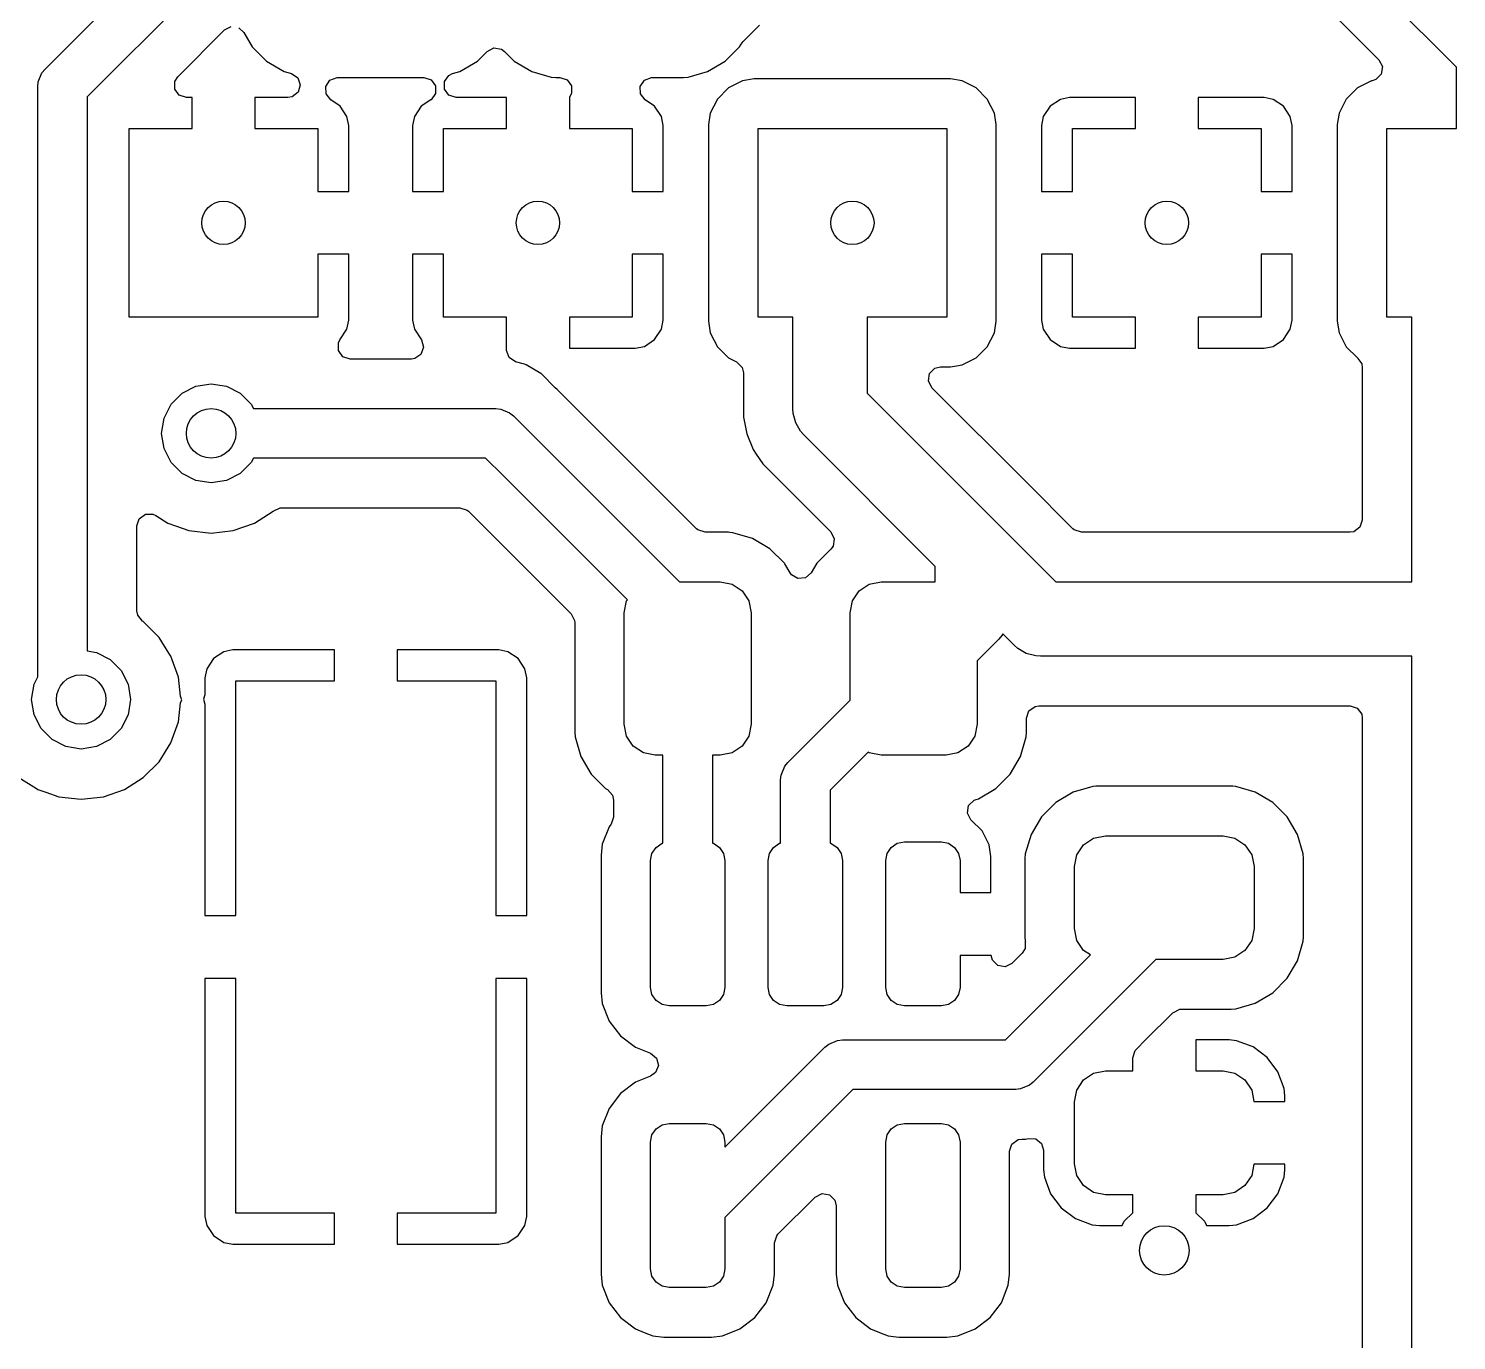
# Model space of a CAD drawing. Extents: x -0.18 to 2.18, y -0.18 to 2.58.
# Drawn here: x 1.0876 to 1.5417, y 1.6643 to 2.0815 of the extents above; entities that cross this region are included whole.
import ezdxf

# ---------------------------------------------------------------- set-up
doc = ezdxf.new("R2010")
doc.units = 0
doc.header["$MEASUREMENT"] = 0
doc.layers.add('BLACK', color=7, linetype='CONTINUOUS')

msp = doc.modelspace()

# ---------------------------------------------------------------- linework, layer by layer
at = {"layer": 'BLACK', "linetype": 'CONTINUOUS'}
for p, q in [((1.54173, 2.06918), (1.45245, 2.15846)), ((1.46204, 2.12657), (1.5171, 2.07152)), ((1.09286, 2.06856), (1.14173, 2.11743)), ((1.15517, 2.10861), (1.1063, 2.05973)), ((1.13505, 2.06618), (1.14992, 2.08106)), ((1.14992, 2.08106), (1.15207, 2.08215)), ((1.15445, 2.08177), (1.15603, 2.08028)), ((1.15603, 2.08028), (1.15874, 2.07571)), ((1.31489, 2.07741), (1.31877, 2.08128)), ((1.31877, 2.08128), (1.32007, 2.08259)), ((1.15874, 2.07571), (1.15874, 2.07571)), ((1.15874, 2.07571), (1.15874, 2.07571)), ((1.15874, 2.07571), (1.16331, 2.07114)), ((1.30913, 2.07114), (1.3137, 2.07571)), ((1.3137, 2.07571), (1.31421, 2.07657)), ((1.31421, 2.07657), (1.31492, 2.07739)), ((1.31492, 2.07739), (1.31489, 2.07741)), ((1.16331, 2.07114), (1.16888, 2.06784)), ((1.22482, 2.06784), (1.23039, 2.07114)), ((1.23039, 2.07114), (1.23346, 2.07421)), ((1.23346, 2.07421), (1.23561, 2.07531)), ((1.23561, 2.07531), (1.23799, 2.07493)), ((1.23799, 2.07493), (1.23898, 2.07421)), ((1.23898, 2.07421), (1.24205, 2.07114)), ((1.24205, 2.07114), (1.24762, 2.06784)), ((1.30356, 2.06784), (1.30913, 2.07114)), ((1.5171, 2.07152), (1.51819, 2.06937)), ((1.0907, 2.06453), (1.09188, 2.06737)), ((1.09188, 2.06737), (1.09286, 2.06856)), ((1.16888, 2.06784), (1.17121, 2.06717)), ((1.17121, 2.06717), (1.1732, 2.06581)), ((1.21987, 2.06463), (1.22129, 2.06658)), ((1.22129, 2.06658), (1.22249, 2.06717)), ((1.22249, 2.06717), (1.22482, 2.06784)), ((1.24762, 2.06784), (1.25384, 2.06604)), ((1.29735, 2.06604), (1.30356, 2.06784)), ((1.51781, 2.06699), (1.51611, 2.06529)), ((1.51819, 2.06937), (1.51781, 2.06699)), ((1.54173, 2.04969), (1.54173, 2.06918)), ((1.09055, 2.06299), (1.0907, 2.06453)), ((1.09055, 1.87533), (1.09055, 2.06299)), ((1.1341, 2.06463), (1.13505, 2.06618)), ((1.1341, 2.06222), (1.1341, 2.06463)), ((1.13551, 2.06027), (1.1341, 2.06222)), ((1.1732, 2.06581), (1.17402, 2.06355)), ((1.17402, 2.06355), (1.17335, 2.06123)), ((1.18211, 2.06309), (1.18345, 2.06509)), ((1.18221, 2.06068), (1.18211, 2.06309)), ((1.18345, 2.06509), (1.18571, 2.06592)), ((1.18571, 2.06592), (1.18587, 2.06593)), ((1.18587, 2.06593), (1.21335, 2.06593)), ((1.21335, 2.06593), (1.21564, 2.06518)), ((1.21564, 2.06518), (1.21705, 2.06323)), ((1.21705, 2.06323), (1.21705, 2.06082)), ((1.21987, 2.06222), (1.21987, 2.06463)), ((1.22129, 2.06027), (1.21987, 2.06222)), ((1.25384, 2.06604), (1.25529, 2.06593)), ((1.25529, 2.06593), (1.25529, 2.06593)), ((1.25529, 2.06593), (1.25659, 2.06593)), ((1.25659, 2.06593), (1.25889, 2.06518)), ((1.25889, 2.06518), (1.2603, 2.06323)), ((1.2603, 2.06323), (1.2603, 2.06082)), ((1.28211, 2.06309), (1.28345, 2.06509)), ((1.28221, 2.06068), (1.28211, 2.06309)), ((1.28345, 2.06509), (1.28571, 2.06592)), ((1.28571, 2.06592), (1.28587, 2.06593)), ((1.28587, 2.06593), (1.29589, 2.06593)), ((1.29589, 2.06593), (1.29735, 2.06604)), ((1.29589, 2.06593), (1.29589, 2.06593)), ((1.31022, 2.0626), (1.30669, 2.05907)), ((1.31467, 2.06487), (1.31022, 2.0626)), ((1.31837, 2.06545), (1.31467, 2.06487)), ((1.31467, 2.06487), (1.31467, 2.06487)), ((1.38085, 2.06545), (1.31837, 2.06545)), ((1.31837, 2.06545), (1.31837, 2.06545)), ((1.38454, 2.06487), (1.38085, 2.06545)), ((1.38899, 2.0626), (1.38454, 2.06487)), ((1.38454, 2.06487), (1.38454, 2.06487)), ((1.39252, 2.05907), (1.38899, 2.0626)), ((1.51022, 2.0626), (1.50669, 2.05907)), ((1.51467, 2.06487), (1.51022, 2.0626)), ((1.51495, 2.06491), (1.51467, 2.06487)), ((1.51467, 2.06487), (1.51467, 2.06487)), ((1.51611, 2.06529), (1.51495, 2.06491)), ((1.1063, 2.05973), (1.1063, 1.88355)), ((1.1378, 2.05953), (1.13551, 2.06027)), ((1.13961, 2.05953), (1.1378, 2.05953)), ((1.13961, 2.04969), (1.13961, 2.05953)), ((1.13961, 2.05953), (1.13961, 2.05953)), ((1.17012, 2.05953), (1.15961, 2.05953)), ((1.15961, 2.05953), (1.15961, 2.05953)), ((1.15961, 2.05953), (1.15961, 2.04969)), ((1.17144, 2.05976), (1.17012, 2.05953)), ((1.17335, 2.06123), (1.17144, 2.05976)), ((1.1837, 2.05879), (1.18221, 2.06068)), ((1.1867, 2.05678), (1.1837, 2.05879)), ((1.21551, 2.05879), (1.21251, 2.05678)), ((1.21564, 2.05887), (1.21551, 2.05879)), ((1.21705, 2.06082), (1.21564, 2.05887)), ((1.22358, 2.05953), (1.22129, 2.06027)), ((1.23961, 2.05953), (1.22358, 2.05953)), ((1.23961, 2.04969), (1.23961, 2.05953)), ((1.23961, 2.05953), (1.23961, 2.05953)), ((1.2603, 2.06082), (1.25961, 2.05969)), ((1.25961, 2.05969), (1.25961, 2.04969)), ((1.2837, 2.05879), (1.28221, 2.06068)), ((1.2867, 2.05678), (1.2837, 2.05879)), ((1.30669, 2.05907), (1.30442, 2.05462)), ((1.39479, 2.05462), (1.39252, 2.05907)), ((1.41577, 2.05896), (1.41251, 2.05678)), ((1.41864, 2.05953), (1.41577, 2.05896)), ((1.41577, 2.05896), (1.41577, 2.05896)), ((1.43961, 2.05953), (1.41864, 2.05953)), ((1.43961, 2.04969), (1.43961, 2.05953)), ((1.43961, 2.05953), (1.43961, 2.05953)), ((1.45961, 2.05953), (1.45961, 2.04969)), ((1.48058, 2.05953), (1.45961, 2.05953)), ((1.45961, 2.05953), (1.45961, 2.05953)), ((1.48345, 2.05896), (1.48058, 2.05953)), ((1.4867, 2.05678), (1.48345, 2.05896)), ((1.48345, 2.05896), (1.48345, 2.05896)), ((1.50669, 2.05907), (1.50442, 2.05462)), ((1.18888, 2.05353), (1.1867, 2.05678)), ((1.1867, 2.05678), (1.1867, 2.05678)), ((1.18945, 2.05065), (1.18888, 2.05353)), ((1.18888, 2.05353), (1.18888, 2.05353)), ((1.21033, 2.05353), (1.20976, 2.05065)), ((1.21251, 2.05678), (1.21033, 2.05353)), ((1.21033, 2.05353), (1.21033, 2.05353)), ((1.21251, 2.05678), (1.21251, 2.05678)), ((1.28888, 2.05353), (1.2867, 2.05678)), ((1.2867, 2.05678), (1.2867, 2.05678)), ((1.28945, 2.05065), (1.28888, 2.05353)), ((1.28888, 2.05353), (1.28888, 2.05353)), ((1.30442, 2.05462), (1.30384, 2.05093)), ((1.39537, 2.05093), (1.39479, 2.05462)), ((1.39479, 2.05462), (1.39479, 2.05462)), ((1.39479, 2.05462), (1.39479, 2.05462)), ((1.41033, 2.05353), (1.40976, 2.05065)), ((1.41251, 2.05678), (1.41033, 2.05353)), ((1.41033, 2.05353), (1.41033, 2.05353)), ((1.41251, 2.05678), (1.41251, 2.05678)), ((1.48888, 2.05353), (1.4867, 2.05678)), ((1.4867, 2.05678), (1.4867, 2.05678)), ((1.48945, 2.05065), (1.48888, 2.05353)), ((1.48888, 2.05353), (1.48888, 2.05353)), ((1.50442, 2.05462), (1.50384, 2.05093)), ((1.11961, 1.98969), (1.11961, 2.04969)), ((1.11961, 2.04969), (1.13961, 2.04969)), ((1.15961, 2.04969), (1.17961, 2.04969)), ((1.17961, 2.04969), (1.17961, 2.02969)), ((1.18945, 2.02969), (1.18945, 2.05065)), ((1.18945, 2.05065), (1.18945, 2.05065)), ((1.20976, 2.05065), (1.20976, 2.02969)), ((1.21961, 2.02969), (1.21961, 2.04969)), ((1.21961, 2.04969), (1.23961, 2.04969)), ((1.25961, 2.04969), (1.27961, 2.04969)), ((1.27961, 2.04969), (1.27961, 2.02969)), ((1.28945, 2.02969), (1.28945, 2.05065)), ((1.28945, 2.05065), (1.28945, 2.05065)), ((1.30384, 2.05093), (1.30384, 1.98844)), ((1.31961, 1.98969), (1.31961, 2.04969)), ((1.31961, 2.04969), (1.37961, 2.04969)), ((1.37961, 2.04969), (1.37961, 1.98969)), ((1.39537, 2.05065), (1.39537, 2.05093)), ((1.39537, 2.05093), (1.39537, 2.05093)), ((1.39537, 2.05093), (1.39537, 2.05093)), ((1.39537, 2.05093), (1.39537, 2.05093)), ((1.39537, 1.98844), (1.39537, 2.05065)), ((1.40976, 2.05065), (1.40976, 2.02969)), ((1.41961, 2.02969), (1.41961, 2.04969)), ((1.41961, 2.04969), (1.43961, 2.04969)), ((1.45961, 2.04969), (1.47961, 2.04969)), ((1.47961, 2.04969), (1.47961, 2.02969)), ((1.48945, 2.02969), (1.48945, 2.05065)), ((1.48945, 2.05065), (1.48945, 2.05065)), ((1.50384, 2.05093), (1.50384, 1.98844)), ((1.51961, 1.98969), (1.51961, 2.04969)), ((1.51961, 2.04969), (1.54173, 2.04969)), ((1.17961, 2.02969), (1.18945, 2.02969)), ((1.18945, 2.02969), (1.18945, 2.02969)), ((1.20976, 2.02969), (1.20976, 2.02969)), ((1.20976, 2.02969), (1.21961, 2.02969)), ((1.27961, 2.02969), (1.28945, 2.02969)), ((1.28945, 2.02969), (1.28945, 2.02969)), ((1.40976, 2.02969), (1.40976, 2.02969)), ((1.40976, 2.02969), (1.41961, 2.02969)), ((1.47961, 2.02969), (1.48945, 2.02969)), ((1.48945, 2.02969), (1.48945, 2.02969)), ((1.18945, 2.00969), (1.17961, 2.00969)), ((1.17961, 2.00969), (1.17961, 1.98969)), ((1.18945, 1.98872), (1.18945, 2.00969)), ((1.18945, 2.00969), (1.18945, 2.00969)), ((1.21961, 2.00969), (1.20976, 2.00969)), ((1.20976, 2.00969), (1.20976, 2.00969)), ((1.20976, 2.00969), (1.20976, 1.98872)), ((1.21961, 1.98969), (1.21961, 2.00969)), ((1.28945, 2.00969), (1.27961, 2.00969)), ((1.27961, 2.00969), (1.27961, 1.98969)), ((1.28945, 1.98872), (1.28945, 2.00969)), ((1.28945, 2.00969), (1.28945, 2.00969)), ((1.40976, 2.00969), (1.40976, 2.00969)), ((1.40976, 2.00969), (1.40976, 1.98872)), ((1.41961, 2.00969), (1.40976, 2.00969)), ((1.41961, 1.98969), (1.41961, 2.00969)), ((1.48945, 2.00969), (1.47961, 2.00969)), ((1.47961, 2.00969), (1.47961, 1.98969)), ((1.48945, 1.98872), (1.48945, 2.00969)), ((1.48945, 2.00969), (1.48945, 2.00969)), ((1.17961, 1.98969), (1.11961, 1.98969)), ((1.23961, 1.98969), (1.21961, 1.98969)), ((1.23961, 1.97932), (1.23961, 1.98969)), ((1.27961, 1.98969), (1.25961, 1.98969)), ((1.25961, 1.98969), (1.25961, 1.97984)), ((1.33071, 1.98969), (1.31961, 1.98969)), ((1.33071, 1.96063), (1.33071, 1.98969)), ((1.37961, 1.98969), (1.35433, 1.98969)), ((1.35433, 1.98969), (1.35433, 1.96552)), ((1.43961, 1.98969), (1.41961, 1.98969)), ((1.43961, 1.97984), (1.43961, 1.98969)), ((1.47961, 1.98969), (1.45961, 1.98969)), ((1.45961, 1.98969), (1.45961, 1.97984)), ((1.52756, 1.98969), (1.51961, 1.98969)), ((1.52756, 1.90551), (1.52756, 1.98969)), ((1.18662, 1.98246), (1.18888, 1.98584)), ((1.18888, 1.98584), (1.18945, 1.98872)), ((1.18888, 1.98584), (1.18888, 1.98584)), ((1.18945, 1.98872), (1.18945, 1.98872)), ((1.20976, 1.98872), (1.21033, 1.98584)), ((1.21033, 1.98584), (1.21033, 1.98584)), ((1.21033, 1.98584), (1.2126, 1.98246)), ((1.2867, 1.98259), (1.28888, 1.98584)), ((1.28888, 1.98584), (1.28945, 1.98872)), ((1.28888, 1.98584), (1.28888, 1.98584)), ((1.28945, 1.98872), (1.28945, 1.98872)), ((1.30384, 1.98844), (1.30384, 1.98844)), ((1.30384, 1.98844), (1.30442, 1.98475)), ((1.30442, 1.98475), (1.30442, 1.98475)), ((1.30442, 1.98475), (1.30669, 1.9803)), ((1.39252, 1.9803), (1.39479, 1.98475)), ((1.39479, 1.98475), (1.39537, 1.98844)), ((1.40976, 1.98872), (1.41033, 1.98584)), ((1.41033, 1.98584), (1.41033, 1.98584)), ((1.41033, 1.98584), (1.41251, 1.98259)), ((1.4867, 1.98259), (1.48888, 1.98584)), ((1.48888, 1.98584), (1.48945, 1.98872)), ((1.48888, 1.98584), (1.48888, 1.98584)), ((1.48945, 1.98872), (1.48945, 1.98872)), ((1.50384, 1.98844), (1.50384, 1.98844)), ((1.50384, 1.98844), (1.50442, 1.98475)), ((1.50442, 1.98475), (1.50442, 1.98475)), ((1.50442, 1.98475), (1.50669, 1.9803)), ((1.18615, 1.9815), (1.18662, 1.98246)), ((1.18615, 1.97909), (1.18615, 1.9815)), ((1.21325, 1.98014), (1.21242, 1.97788)), ((1.2126, 1.98246), (1.21325, 1.98014)), ((1.28058, 1.97984), (1.28345, 1.98041)), ((1.28345, 1.98041), (1.2867, 1.98259)), ((1.28345, 1.98041), (1.28345, 1.98041)), ((1.2867, 1.98259), (1.2867, 1.98259)), ((1.30669, 1.9803), (1.31022, 1.97677)), ((1.38899, 1.97677), (1.39252, 1.9803)), ((1.41251, 1.98259), (1.41251, 1.98259)), ((1.41251, 1.98259), (1.41577, 1.98041)), ((1.41577, 1.98041), (1.41577, 1.98041)), ((1.41577, 1.98041), (1.41864, 1.97984)), ((1.48058, 1.97984), (1.48345, 1.98041)), ((1.48345, 1.98041), (1.4867, 1.98259)), ((1.48345, 1.98041), (1.48345, 1.98041)), ((1.4867, 1.98259), (1.4867, 1.98259)), ((1.50669, 1.9803), (1.51022, 1.97677)), ((1.18757, 1.97714), (1.18615, 1.97909)), ((1.18986, 1.9764), (1.18757, 1.97714)), ((1.20936, 1.9764), (1.18986, 1.9764)), ((1.21041, 1.97654), (1.20936, 1.9764)), ((1.21242, 1.97788), (1.21041, 1.97654)), ((1.23961, 1.97911), (1.23961, 1.97932)), ((1.24047, 1.97686), (1.23961, 1.97911)), ((1.2425, 1.97555), (1.24047, 1.97686)), ((1.24535, 1.97479), (1.2425, 1.97555)), ((1.25961, 1.97984), (1.25961, 1.97984)), ((1.25961, 1.97984), (1.28058, 1.97984)), ((1.28058, 1.97984), (1.28058, 1.97984)), ((1.31022, 1.97677), (1.31281, 1.97545)), ((1.31281, 1.97545), (1.31452, 1.97375)), ((1.38454, 1.9745), (1.38899, 1.97677)), ((1.41864, 1.97984), (1.41864, 1.97984)), ((1.41864, 1.97984), (1.43961, 1.97984)), ((1.43961, 1.97984), (1.43961, 1.97984)), ((1.45961, 1.97984), (1.45961, 1.97984)), ((1.45961, 1.97984), (1.48058, 1.97984)), ((1.48058, 1.97984), (1.48058, 1.97984)), ((1.51022, 1.97677), (1.51022, 1.97677)), ((1.51022, 1.97677), (1.51044, 1.97655)), ((1.51044, 1.97655), (1.51039, 1.97651)), ((1.51039, 1.97651), (1.5116, 1.97485)), ((1.24584, 1.9745), (1.24535, 1.97479)), ((1.24535, 1.97479), (1.24535, 1.97479)), ((1.25054, 1.97179), (1.24584, 1.9745)), ((1.24584, 1.9745), (1.24584, 1.9745)), ((1.25074, 1.97167), (1.25054, 1.97179)), ((1.25514, 1.96727), (1.25074, 1.97167)), ((1.31452, 1.97375), (1.31494, 1.97198)), ((1.31494, 1.97198), (1.31494, 1.95791)), ((1.37379, 1.96941), (1.37417, 1.97179)), ((1.37417, 1.97179), (1.37587, 1.97349)), ((1.37587, 1.97349), (1.37764, 1.97392)), ((1.37764, 1.97392), (1.38085, 1.97392)), ((1.38085, 1.97392), (1.38269, 1.97421)), ((1.38085, 1.97392), (1.38085, 1.97392)), ((1.38269, 1.97421), (1.38454, 1.9745)), ((1.38454, 1.9745), (1.38454, 1.9745)), ((1.38454, 1.9745), (1.38454, 1.9745)), ((1.5116, 1.97485), (1.51179, 1.97364)), ((1.51179, 1.97364), (1.51179, 1.92518)), ((1.13641, 1.9655), (1.1408, 1.96773)), ((1.1408, 1.96773), (1.14567, 1.9685)), ((1.14567, 1.9685), (1.15054, 1.96773)), ((1.15054, 1.96773), (1.15493, 1.9655)), ((1.25569, 1.96672), (1.25514, 1.96727)), ((1.25514, 1.96727), (1.25514, 1.96727)), ((1.26323, 1.95918), (1.25569, 1.96672)), ((1.37489, 1.96726), (1.37379, 1.96941)), ((1.40538, 1.93678), (1.37489, 1.96726)), ((1.13069, 1.95762), (1.13293, 1.96201)), ((1.13293, 1.96201), (1.13641, 1.9655)), ((1.15493, 1.9655), (1.15841, 1.96201)), ((1.15841, 1.96201), (1.15911, 1.96063)), ((1.35433, 1.96552), (1.39615, 1.92371)), ((1.12992, 1.95276), (1.13069, 1.95762)), ((1.15911, 1.96063), (1.23622, 1.96063)), ((1.23622, 1.96063), (1.23776, 1.96048)), ((1.23776, 1.96048), (1.2406, 1.9593)), ((1.2406, 1.9593), (1.24179, 1.95832)), ((1.24179, 1.95832), (1.24966, 1.95045)), ((1.29999, 1.92242), (1.26323, 1.95918)), ((1.26323, 1.95918), (1.26323, 1.95918)), ((1.31494, 1.95791), (1.316, 1.95259)), ((1.33081, 1.95909), (1.33071, 1.96063)), ((1.33161, 1.95611), (1.33081, 1.95909)), ((1.13069, 1.94789), (1.12992, 1.95276)), ((1.33315, 1.95344), (1.33161, 1.95611)), ((1.33417, 1.95228), (1.33315, 1.95344)), ((1.24966, 1.95045), (1.24966, 1.95045)), ((1.24966, 1.95045), (1.2946, 1.90551)), ((1.316, 1.95259), (1.316, 1.95259)), ((1.316, 1.95259), (1.31808, 1.94757)), ((1.37598, 1.91046), (1.33417, 1.95228)), ((1.13293, 1.9435), (1.13069, 1.94789)), ((1.15911, 1.94488), (1.15841, 1.9435)), ((1.23296, 1.94488), (1.15911, 1.94488)), ((1.23853, 1.93931), (1.23296, 1.94488)), ((1.31808, 1.94757), (1.31904, 1.94613)), ((1.31904, 1.94613), (1.3211, 1.94305)), ((1.13641, 1.94002), (1.13293, 1.9435)), ((1.1408, 1.93778), (1.13641, 1.94002)), ((1.15493, 1.94002), (1.15054, 1.93778)), ((1.15841, 1.9435), (1.15493, 1.94002)), ((1.27805, 1.89979), (1.23853, 1.93931)), ((1.23853, 1.93931), (1.23853, 1.93931)), ((1.3211, 1.94305), (1.34275, 1.92139)), ((1.14567, 1.93701), (1.1408, 1.93778)), ((1.15054, 1.93778), (1.14567, 1.93701)), ((1.41973, 1.92242), (1.40538, 1.93678)), ((1.40538, 1.93678), (1.40538, 1.93678)), ((1.12207, 1.92331), (1.12281, 1.9256)), ((1.12281, 1.9256), (1.12476, 1.92702)), ((1.12476, 1.92702), (1.12717, 1.92702)), ((1.12717, 1.92702), (1.12804, 1.92661)), ((1.12804, 1.92661), (1.13191, 1.92418)), ((1.15943, 1.92418), (1.16544, 1.92796)), ((1.16544, 1.92796), (1.16546, 1.92797)), ((1.16546, 1.92798), (1.16561, 1.9281)), ((1.16546, 1.92797), (1.16546, 1.92798)), ((1.16561, 1.9281), (1.16564, 1.92807)), ((1.16564, 1.92807), (1.1676, 1.92907)), ((1.1676, 1.92907), (1.16821, 1.92911)), ((1.16821, 1.92911), (1.22481, 1.92911)), ((1.22481, 1.92911), (1.2271, 1.92837)), ((1.2271, 1.92837), (1.22757, 1.92797)), ((1.22757, 1.92797), (1.22958, 1.92596)), ((1.22958, 1.92596), (1.22958, 1.92596)), ((1.22958, 1.92596), (1.26016, 1.89538)), ((1.12207, 1.89634), (1.12207, 1.92331)), ((1.13191, 1.92418), (1.13191, 1.92418)), ((1.13191, 1.92418), (1.13191, 1.92418)), ((1.13191, 1.92418), (1.13439, 1.92331)), ((1.13439, 1.92331), (1.13861, 1.92184)), ((1.13861, 1.92184), (1.13861, 1.92184)), ((1.13861, 1.92184), (1.13861, 1.92184)), ((1.13861, 1.92184), (1.14567, 1.92104)), ((1.14567, 1.92104), (1.15273, 1.92184)), ((1.15273, 1.92184), (1.15943, 1.92418)), ((1.30045, 1.92202), (1.29999, 1.92242)), ((1.30275, 1.92128), (1.30045, 1.92202)), ((1.31016, 1.92128), (1.30275, 1.92128)), ((1.31017, 1.92128), (1.31016, 1.92128)), ((1.31069, 1.92124), (1.31017, 1.92128)), ((1.31162, 1.92117), (1.31069, 1.92124)), ((1.31783, 1.91936), (1.31162, 1.92117)), ((1.31162, 1.92117), (1.31162, 1.92117)), ((1.31162, 1.92117), (1.31162, 1.92117)), ((1.34275, 1.92139), (1.34385, 1.91925)), ((1.39615, 1.92371), (1.41434, 1.90551)), ((1.4202, 1.92202), (1.41973, 1.92242)), ((1.42249, 1.92128), (1.4202, 1.92202)), ((1.50789, 1.92128), (1.42249, 1.92128)), ((1.5091, 1.92147), (1.50789, 1.92128)), ((1.51105, 1.92289), (1.5091, 1.92147)), ((1.51179, 1.92518), (1.51105, 1.92289)), ((1.3234, 1.91607), (1.31783, 1.91936)), ((1.34347, 1.91687), (1.34275, 1.91588)), ((1.34385, 1.91925), (1.34347, 1.91687)), ((1.32798, 1.91149), (1.3234, 1.91607)), ((1.34275, 1.91588), (1.33836, 1.91149)), ((1.32811, 1.91126), (1.32798, 1.91149)), ((1.32981, 1.90838), (1.32811, 1.91126)), ((1.33025, 1.90779), (1.32981, 1.90838)), ((1.33232, 1.90656), (1.33025, 1.90779)), ((1.33652, 1.90838), (1.33472, 1.90679)), ((1.33836, 1.91149), (1.33652, 1.90838)), ((1.37598, 1.90551), (1.37598, 1.91046)), ((1.2946, 1.90551), (1.30758, 1.90551)), ((1.30758, 1.90551), (1.31135, 1.90476)), ((1.31135, 1.90476), (1.31454, 1.90263)), ((1.33472, 1.90679), (1.33232, 1.90656)), ((1.3518, 1.90263), (1.35499, 1.90476)), ((1.35499, 1.90476), (1.35876, 1.90551)), ((1.35876, 1.90551), (1.37598, 1.90551)), ((1.41434, 1.90551), (1.52756, 1.90551)), ((1.27707, 1.89567), (1.27782, 1.89944)), ((1.27782, 1.89944), (1.27805, 1.89979)), ((1.31454, 1.90263), (1.31667, 1.89944)), ((1.31667, 1.89944), (1.31742, 1.89567)), ((1.34892, 1.89567), (1.34967, 1.89944)), ((1.34967, 1.89944), (1.3518, 1.90263)), ((1.12235, 1.89489), (1.12207, 1.89634)), ((1.12389, 1.89304), (1.12235, 1.89489)), ((1.26016, 1.89538), (1.26125, 1.89324)), ((1.27707, 1.86024), (1.27707, 1.89567)), ((1.31742, 1.89567), (1.31742, 1.86024)), ((1.34892, 1.86793), (1.34892, 1.89567)), ((1.1241, 1.89291), (1.12389, 1.89304)), ((1.12913, 1.88788), (1.1241, 1.89291)), ((1.1241, 1.89291), (1.1241, 1.89291)), ((1.26125, 1.89324), (1.2613, 1.89263)), ((1.2613, 1.89263), (1.2613, 1.85765)), ((1.13227, 1.88287), (1.12913, 1.88788)), ((1.12913, 1.88788), (1.12913, 1.88788)), ((1.12913, 1.88788), (1.12913, 1.88788)), ((1.39615, 1.88732), (1.38927, 1.88044)), ((1.39717, 1.88848), (1.39615, 1.88732)), ((1.39746, 1.88899), (1.39717, 1.88848)), ((1.4011, 1.88535), (1.39746, 1.88899)), ((1.40226, 1.88433), (1.4011, 1.88535)), ((1.1063, 1.88355), (1.1092, 1.88309)), ((1.1092, 1.88309), (1.11359, 1.88085)), ((1.11359, 1.88085), (1.11707, 1.87737)), ((1.13291, 1.88187), (1.13227, 1.88287)), ((1.13525, 1.87517), (1.13291, 1.88187)), ((1.14645, 1.88111), (1.14427, 1.87786)), ((1.1497, 1.88329), (1.14645, 1.88111)), ((1.14645, 1.88111), (1.14645, 1.88111)), ((1.15257, 1.88386), (1.1497, 1.88329)), ((1.1497, 1.88329), (1.1497, 1.88329)), ((1.18488, 1.88386), (1.15257, 1.88386)), ((1.18488, 1.87402), (1.18488, 1.88386)), ((1.18488, 1.88386), (1.18488, 1.88386)), ((1.23719, 1.88386), (1.20488, 1.88386)), ((1.20488, 1.88386), (1.20488, 1.88386)), ((1.20488, 1.88386), (1.20488, 1.87402)), ((1.24006, 1.88329), (1.23719, 1.88386)), ((1.24332, 1.88111), (1.24006, 1.88329)), ((1.24006, 1.88329), (1.24006, 1.88329)), ((1.24549, 1.87786), (1.24332, 1.88111)), ((1.24332, 1.88111), (1.24332, 1.88111)), ((1.38927, 1.88044), (1.38927, 1.86024)), ((1.40493, 1.88279), (1.40226, 1.88433)), ((1.40226, 1.88433), (1.40226, 1.88433)), ((1.40791, 1.88199), (1.40493, 1.88279)), ((1.40945, 1.88189), (1.40791, 1.88199)), ((1.52756, 1.88189), (1.40945, 1.88189)), ((1.52756, 1.60531), (1.52756, 1.88189)), ((1.11707, 1.87737), (1.11931, 1.87298)), ((1.14427, 1.87786), (1.1437, 1.87499)), ((1.14427, 1.87786), (1.14427, 1.87786)), ((1.24606, 1.87499), (1.24549, 1.87786)), ((1.24549, 1.87786), (1.24549, 1.87786)), ((1.08858, 1.86811), (1.08935, 1.87298)), ((1.08935, 1.87298), (1.09055, 1.87533)), ((1.11931, 1.87298), (1.12008, 1.86811)), ((1.13593, 1.86914), (1.13525, 1.87517)), ((1.1437, 1.87499), (1.1437, 1.86957)), ((1.15354, 1.79937), (1.15354, 1.87402)), ((1.15354, 1.87402), (1.18488, 1.87402)), ((1.20488, 1.87402), (1.23622, 1.87402)), ((1.23622, 1.87402), (1.23622, 1.79937)), ((1.24606, 1.79937), (1.24606, 1.87499)), ((1.24606, 1.87499), (1.24606, 1.87499)), ((1.08935, 1.86324), (1.08858, 1.86811)), ((1.12008, 1.86811), (1.11931, 1.86324)), ((1.13525, 1.86105), (1.13593, 1.86708)), ((1.13627, 1.86826), (1.13593, 1.86914)), ((1.13593, 1.86708), (1.13636, 1.86803)), ((1.13636, 1.86803), (1.13627, 1.86826)), ((1.1437, 1.86957), (1.14327, 1.86826)), ((1.14327, 1.86826), (1.1437, 1.86665)), ((1.1437, 1.86665), (1.1437, 1.79937)), ((1.32908, 1.84809), (1.34892, 1.86793)), ((1.09159, 1.85885), (1.08935, 1.86324)), ((1.11931, 1.86324), (1.11707, 1.85885)), ((1.40504, 1.86222), (1.40578, 1.86452)), ((1.40504, 1.85765), (1.40504, 1.86222)), ((1.40578, 1.86452), (1.40773, 1.86593)), ((1.40773, 1.86593), (1.40894, 1.86612)), ((1.40894, 1.86612), (1.50789, 1.86612)), ((1.50789, 1.86612), (1.51018, 1.86538)), ((1.51018, 1.86538), (1.5116, 1.86343)), ((1.5116, 1.86343), (1.51179, 1.86222)), ((1.51179, 1.86222), (1.51179, 1.59965)), ((1.09507, 1.85537), (1.09159, 1.85885)), ((1.11707, 1.85885), (1.11359, 1.85537)), ((1.13291, 1.85435), (1.13525, 1.86105)), ((1.2613, 1.85765), (1.26141, 1.8562)), ((1.27782, 1.85647), (1.27707, 1.86024)), ((1.31742, 1.86024), (1.31667, 1.85647)), ((1.38927, 1.86024), (1.38852, 1.85647)), ((1.40493, 1.8562), (1.40504, 1.85765)), ((1.09946, 1.85313), (1.09507, 1.85537)), ((1.10433, 1.85236), (1.09946, 1.85313)), ((1.1092, 1.85313), (1.10433, 1.85236)), ((1.11359, 1.85537), (1.1092, 1.85313)), ((1.12913, 1.84834), (1.13291, 1.85435)), ((1.26141, 1.8562), (1.26141, 1.8562)), ((1.26141, 1.8562), (1.26141, 1.8562)), ((1.26141, 1.8562), (1.26322, 1.84998)), ((1.27995, 1.85328), (1.27782, 1.85647)), ((1.28314, 1.85114), (1.27995, 1.85328)), ((1.31454, 1.85328), (1.31135, 1.85114)), ((1.31667, 1.85647), (1.31454, 1.85328)), ((1.38639, 1.85328), (1.3832, 1.85114)), ((1.38852, 1.85647), (1.38639, 1.85328)), ((1.40312, 1.84998), (1.40493, 1.8562)), ((1.1241, 1.84331), (1.12913, 1.84834)), ((1.26322, 1.84998), (1.26651, 1.84441)), ((1.28691, 1.85039), (1.28314, 1.85114)), ((1.28937, 1.85039), (1.28691, 1.85039)), ((1.28937, 1.82244), (1.28937, 1.85039)), ((1.30758, 1.85039), (1.30512, 1.85039)), ((1.30512, 1.85039), (1.30512, 1.82244)), ((1.31135, 1.85114), (1.30758, 1.85039)), ((1.35464, 1.85138), (1.34252, 1.83926)), ((1.35499, 1.85114), (1.35464, 1.85138)), ((1.35876, 1.85039), (1.35499, 1.85114)), ((1.37943, 1.85039), (1.35876, 1.85039)), ((1.3832, 1.85114), (1.37943, 1.85039)), ((1.39983, 1.84441), (1.40312, 1.84998)), ((1.26651, 1.84441), (1.27109, 1.83984)), ((1.32677, 1.84252), (1.32692, 1.84406)), ((1.32692, 1.84406), (1.3281, 1.84689)), ((1.3281, 1.84689), (1.32908, 1.84809)), ((1.39525, 1.83984), (1.39983, 1.84441)), ((1.08456, 1.84331), (1.09013, 1.83981)), ((1.09013, 1.83981), (1.09057, 1.83954)), ((1.09057, 1.83954), (1.0931, 1.83865)), ((1.11139, 1.83719), (1.11809, 1.83954)), ((1.11809, 1.83954), (1.1241, 1.84331)), ((1.27109, 1.83984), (1.27169, 1.83948)), ((1.27169, 1.83948), (1.27328, 1.83768)), ((1.32677, 1.82244), (1.32677, 1.84252)), ((1.34252, 1.83926), (1.34252, 1.82244)), ((1.38968, 1.83655), (1.39525, 1.83984)), ((1.42608, 1.84046), (1.41987, 1.83865)), ((1.42704, 1.84053), (1.42608, 1.84046)), ((1.42608, 1.84046), (1.42608, 1.84046)), ((1.42753, 1.84057), (1.42704, 1.84053)), ((1.47011, 1.84057), (1.42753, 1.84057)), ((1.47064, 1.84053), (1.47011, 1.84057)), ((1.47156, 1.84046), (1.47064, 1.84053)), ((1.47777, 1.83865), (1.47156, 1.84046)), ((1.47156, 1.84046), (1.47156, 1.84046)), ((1.47156, 1.84046), (1.47156, 1.84046)), ((1.0931, 1.83865), (1.09727, 1.83719)), ((1.09727, 1.83719), (1.09727, 1.83719)), ((1.09727, 1.83719), (1.09727, 1.83719)), ((1.09727, 1.83719), (1.10433, 1.8364)), ((1.10433, 1.8364), (1.11139, 1.83719)), ((1.27328, 1.83768), (1.2736, 1.83613)), ((1.2736, 1.83613), (1.2736, 1.83072)), ((1.38659, 1.83437), (1.3883, 1.83607)), ((1.3883, 1.83607), (1.38898, 1.83634)), ((1.38898, 1.83634), (1.38968, 1.83655)), ((1.4143, 1.83536), (1.40972, 1.83078)), ((1.41987, 1.83865), (1.4143, 1.83536)), ((1.48334, 1.83536), (1.47777, 1.83865)), ((1.48792, 1.83078), (1.48334, 1.83536)), ((1.2736, 1.83072), (1.27286, 1.82843)), ((1.38622, 1.83199), (1.38659, 1.83437)), ((1.38731, 1.82984), (1.38622, 1.83199)), ((1.40972, 1.83078), (1.40643, 1.82521)), ((1.49121, 1.82521), (1.48792, 1.83078)), ((1.27227, 1.82765), (1.27008, 1.82211)), ((1.27281, 1.82836), (1.27227, 1.82765)), ((1.27286, 1.82843), (1.27281, 1.82836)), ((1.39085, 1.8263), (1.38731, 1.82984)), ((1.39312, 1.82186), (1.39085, 1.8263)), ((1.27008, 1.82211), (1.26967, 1.81863)), ((1.28588, 1.81919), (1.28716, 1.8211)), ((1.28716, 1.8211), (1.28908, 1.82239)), ((1.28908, 1.82239), (1.28937, 1.82244)), ((1.30512, 1.82244), (1.30541, 1.82239)), ((1.30541, 1.82239), (1.30733, 1.8211)), ((1.30733, 1.8211), (1.30861, 1.81919)), ((1.32328, 1.81919), (1.32456, 1.8211)), ((1.32456, 1.8211), (1.32648, 1.82239)), ((1.32648, 1.82239), (1.32677, 1.82244)), ((1.34252, 1.82244), (1.34281, 1.82239)), ((1.34281, 1.82239), (1.34473, 1.8211)), ((1.34473, 1.8211), (1.34601, 1.81919)), ((1.36069, 1.81919), (1.36197, 1.8211)), ((1.36197, 1.8211), (1.36388, 1.82239)), ((1.36388, 1.82239), (1.36614, 1.82283)), ((1.36614, 1.82283), (1.37795, 1.82283)), ((1.37795, 1.82283), (1.38021, 1.82239)), ((1.38021, 1.82239), (1.38213, 1.8211)), ((1.38213, 1.8211), (1.38341, 1.81919)), ((1.3937, 1.81817), (1.39312, 1.82186)), ((1.39312, 1.82186), (1.39312, 1.82186)), ((1.40643, 1.82521), (1.40462, 1.819)), ((1.42102, 1.81873), (1.42316, 1.82192)), ((1.42316, 1.82192), (1.42635, 1.82405)), ((1.42635, 1.82405), (1.43012, 1.8248)), ((1.43012, 1.8248), (1.46752, 1.8248)), ((1.46752, 1.8248), (1.47129, 1.82405)), ((1.47129, 1.82405), (1.47448, 1.82192)), ((1.47448, 1.82192), (1.47661, 1.81873)), ((1.49302, 1.819), (1.49121, 1.82521)), ((1.26967, 1.81863), (1.26967, 1.77488)), ((1.28543, 1.81693), (1.28588, 1.81919)), ((1.28543, 1.77657), (1.28543, 1.81693)), ((1.30861, 1.81919), (1.30906, 1.81693)), ((1.30906, 1.81693), (1.30906, 1.77657)), ((1.32283, 1.81693), (1.32328, 1.81919)), ((1.32283, 1.77657), (1.32283, 1.81693)), ((1.34601, 1.81919), (1.34646, 1.81693)), ((1.34646, 1.81693), (1.34646, 1.77657)), ((1.36024, 1.81693), (1.36069, 1.81919)), ((1.36024, 1.77657), (1.36024, 1.81693)), ((1.38341, 1.81919), (1.38386, 1.81693)), ((1.38386, 1.81693), (1.38386, 1.80675)), ((1.3937, 1.80675), (1.3937, 1.81817)), ((1.3937, 1.81817), (1.3937, 1.81817)), ((1.40462, 1.819), (1.40451, 1.81755)), ((1.40451, 1.81755), (1.40451, 1.79269)), ((1.40462, 1.819), (1.40462, 1.819)), ((1.42028, 1.81496), (1.42102, 1.81873)), ((1.47661, 1.81873), (1.47736, 1.81496)), ((1.49313, 1.81755), (1.49302, 1.819)), ((1.49313, 1.79269), (1.49313, 1.81755)), ((1.42028, 1.79528), (1.42028, 1.81496)), ((1.47736, 1.81496), (1.47736, 1.79528)), ((1.38386, 1.80675), (1.3937, 1.80675)), ((1.3937, 1.80675), (1.3937, 1.80675)), ((1.1437, 1.79937), (1.1437, 1.79937)), ((1.1437, 1.79937), (1.15354, 1.79937)), ((1.23622, 1.79937), (1.24606, 1.79937)), ((1.24606, 1.79937), (1.24606, 1.79937)), ((1.42102, 1.79151), (1.42028, 1.79528)), ((1.47736, 1.79528), (1.47661, 1.79151)), ((1.40451, 1.79269), (1.40462, 1.79124)), ((1.4046, 1.79103), (1.40453, 1.78888)), ((1.40466, 1.79104), (1.4046, 1.79103)), ((1.40462, 1.79124), (1.40466, 1.79104)), ((1.42316, 1.78832), (1.42102, 1.79151)), ((1.47661, 1.79151), (1.47448, 1.78832)), ((1.49121, 1.78502), (1.49302, 1.79124)), ((1.49302, 1.79124), (1.49313, 1.79269)), ((1.3937, 1.78675), (1.38386, 1.78675)), ((1.38386, 1.78675), (1.38386, 1.77657)), ((1.39376, 1.78669), (1.3937, 1.78675)), ((1.39413, 1.78517), (1.39376, 1.78669)), ((1.39583, 1.78347), (1.39413, 1.78517)), ((1.39831, 1.75984), (1.42533, 1.78686)), ((1.40362, 1.78745), (1.40035, 1.78418)), ((1.40453, 1.78888), (1.40362, 1.78745)), ((1.44617, 1.78543), (1.40714, 1.7464)), ((1.42533, 1.78686), (1.42316, 1.78832)), ((1.46752, 1.78543), (1.44617, 1.78543)), ((1.47129, 1.78618), (1.46752, 1.78543)), ((1.47448, 1.78832), (1.47129, 1.78618)), ((1.48792, 1.77945), (1.49121, 1.78502)), ((1.39821, 1.78309), (1.39583, 1.78347)), ((1.40035, 1.78418), (1.39821, 1.78309)), ((1.15354, 1.77937), (1.1437, 1.77937)), ((1.1437, 1.77937), (1.1437, 1.77937)), ((1.1437, 1.77937), (1.1437, 1.70375)), ((1.15354, 1.70472), (1.15354, 1.77937)), ((1.24606, 1.77937), (1.23622, 1.77937)), ((1.23622, 1.77937), (1.23622, 1.70472)), ((1.24606, 1.70375), (1.24606, 1.77937)), ((1.24606, 1.77937), (1.24606, 1.77937)), ((1.28588, 1.77431), (1.28543, 1.77657)), ((1.30906, 1.77657), (1.30861, 1.77431)), ((1.32328, 1.77431), (1.32283, 1.77657)), ((1.34646, 1.77657), (1.34601, 1.77431)), ((1.36069, 1.77431), (1.36024, 1.77657)), ((1.38386, 1.77657), (1.38341, 1.77431)), ((1.48334, 1.77488), (1.48792, 1.77945)), ((1.26967, 1.77488), (1.27008, 1.7714)), ((1.27008, 1.7714), (1.27227, 1.76585)), ((1.28716, 1.7724), (1.28588, 1.77431)), ((1.28908, 1.77112), (1.28716, 1.7724)), ((1.29134, 1.77067), (1.28908, 1.77112)), ((1.30541, 1.77112), (1.30315, 1.77067)), ((1.30733, 1.7724), (1.30541, 1.77112)), ((1.30861, 1.77431), (1.30733, 1.7724)), ((1.32456, 1.7724), (1.32328, 1.77431)), ((1.32648, 1.77112), (1.32456, 1.7724)), ((1.32874, 1.77067), (1.32648, 1.77112)), ((1.34281, 1.77112), (1.34055, 1.77067)), ((1.34473, 1.7724), (1.34281, 1.77112)), ((1.34601, 1.77431), (1.34473, 1.7724)), ((1.36197, 1.7724), (1.36069, 1.77431)), ((1.36388, 1.77112), (1.36197, 1.7724)), ((1.36614, 1.77067), (1.36388, 1.77112)), ((1.38021, 1.77112), (1.37795, 1.77067)), ((1.38213, 1.7724), (1.38021, 1.77112)), ((1.38341, 1.77431), (1.38213, 1.7724)), ((1.47156, 1.76978), (1.47777, 1.77158)), ((1.47777, 1.77158), (1.48334, 1.77488)), ((1.30315, 1.77067), (1.29134, 1.77067)), ((1.34055, 1.77067), (1.32874, 1.77067)), ((1.37795, 1.77067), (1.36614, 1.77067)), ((1.44288, 1.75984), (1.45156, 1.76852)), ((1.45156, 1.76852), (1.45371, 1.76962)), ((1.45371, 1.76962), (1.45432, 1.76967)), ((1.45432, 1.76967), (1.47011, 1.76967)), ((1.47011, 1.76967), (1.47156, 1.76978)), ((1.47011, 1.76967), (1.47011, 1.76967)), ((1.27227, 1.76585), (1.27227, 1.76585)), ((1.27227, 1.76585), (1.27227, 1.76585)), ((1.27227, 1.76585), (1.27587, 1.76111)), ((1.27587, 1.76111), (1.28062, 1.75751)), ((1.28062, 1.75751), (1.28062, 1.75751)), ((1.28062, 1.75751), (1.28062, 1.75751)), ((1.28062, 1.75751), (1.28546, 1.75559)), ((1.30906, 1.7257), (1.34089, 1.75754)), ((1.34089, 1.75754), (1.34208, 1.75852)), ((1.34208, 1.75852), (1.34492, 1.75969)), ((1.34492, 1.75969), (1.34646, 1.75984)), ((1.34646, 1.75984), (1.39831, 1.75984)), ((1.43996, 1.75692), (1.44288, 1.75984)), ((1.4694, 1.75984), (1.45882, 1.75984)), ((1.45882, 1.75984), (1.45882, 1.75984)), ((1.45882, 1.75984), (1.45882, 1.75)), ((1.47175, 1.75959), (1.4694, 1.75984)), ((1.47705, 1.75761), (1.47175, 1.75959)), ((1.47175, 1.75959), (1.47175, 1.75959)), ((1.48158, 1.75422), (1.47705, 1.75761)), ((1.47705, 1.75761), (1.47705, 1.75761)), ((1.28546, 1.75559), (1.28732, 1.75406)), ((1.28732, 1.75406), (1.28792, 1.75173)), ((1.43882, 1.75416), (1.43956, 1.75645)), ((1.43882, 1.75), (1.43882, 1.75416)), ((1.43956, 1.75645), (1.43996, 1.75692)), ((1.48497, 1.74969), (1.48158, 1.75422)), ((1.48158, 1.75422), (1.48158, 1.75422)), ((1.28704, 1.74949), (1.28546, 1.74834)), ((1.28792, 1.75173), (1.28704, 1.74949)), ((1.42316, 1.74712), (1.42635, 1.74925)), ((1.42635, 1.74925), (1.43012, 1.75)), ((1.43012, 1.75), (1.43882, 1.75)), ((1.45882, 1.75), (1.46752, 1.75)), ((1.46752, 1.75), (1.47129, 1.74925)), ((1.47129, 1.74925), (1.47448, 1.74712)), ((1.48695, 1.74439), (1.48497, 1.74969)), ((1.48497, 1.74969), (1.48497, 1.74969)), ((1.28062, 1.74643), (1.27587, 1.74283)), ((1.28546, 1.74834), (1.28062, 1.74643)), ((1.28062, 1.74643), (1.28062, 1.74643)), ((1.34972, 1.74409), (1.30906, 1.70343)), ((1.40157, 1.74409), (1.34972, 1.74409)), ((1.40311, 1.74425), (1.40157, 1.74409)), ((1.40595, 1.74542), (1.40311, 1.74425)), ((1.40714, 1.7464), (1.40595, 1.74542)), ((1.42028, 1.74016), (1.42102, 1.74392)), ((1.42102, 1.74392), (1.42316, 1.74712)), ((1.47448, 1.74712), (1.47661, 1.74392)), ((1.47661, 1.74392), (1.47733, 1.74031)), ((1.48695, 1.74438), (1.48695, 1.74439)), ((1.4872, 1.74204), (1.48695, 1.74438)), ((1.27587, 1.74283), (1.27227, 1.73808)), ((1.27587, 1.74283), (1.27587, 1.74283)), ((1.42028, 1.72047), (1.42028, 1.74016)), ((1.47733, 1.74031), (1.4872, 1.74031)), ((1.4872, 1.74031), (1.4872, 1.74204)), ((1.4872, 1.74031), (1.4872, 1.74031)), ((1.27227, 1.73808), (1.27008, 1.73254)), ((1.27227, 1.73808), (1.27227, 1.73808)), ((1.27008, 1.73254), (1.26967, 1.72906)), ((1.28588, 1.72962), (1.28716, 1.73154)), ((1.28716, 1.73154), (1.28908, 1.73282)), ((1.28908, 1.73282), (1.29134, 1.73327)), ((1.29134, 1.73327), (1.30315, 1.73327)), ((1.30315, 1.73327), (1.30541, 1.73282)), ((1.30541, 1.73282), (1.30733, 1.73154)), ((1.30733, 1.73154), (1.30861, 1.72962)), ((1.36069, 1.72962), (1.36197, 1.73154)), ((1.36197, 1.73154), (1.36388, 1.73282)), ((1.36388, 1.73282), (1.36614, 1.73327)), ((1.36614, 1.73327), (1.37795, 1.73327)), ((1.37795, 1.73327), (1.38021, 1.73282)), ((1.38021, 1.73282), (1.38213, 1.73154)), ((1.38213, 1.73154), (1.38341, 1.72962)), ((1.26967, 1.72906), (1.26967, 1.68531)), ((1.28543, 1.72736), (1.28588, 1.72962)), ((1.28543, 1.68701), (1.28543, 1.72736)), ((1.30861, 1.72962), (1.30906, 1.72736)), ((1.30906, 1.72736), (1.30906, 1.7257)), ((1.36024, 1.72736), (1.36069, 1.72962)), ((1.36024, 1.68701), (1.36024, 1.72736)), ((1.38341, 1.72962), (1.38386, 1.72736)), ((1.38386, 1.72736), (1.38386, 1.68701)), ((1.39963, 1.72443), (1.40037, 1.72672)), ((1.40037, 1.72672), (1.40232, 1.72814)), ((1.40232, 1.72814), (1.40352, 1.72833)), ((1.40352, 1.72833), (1.40469, 1.72833)), ((1.40469, 1.72833), (1.40553, 1.72855)), ((1.40469, 1.72833), (1.40469, 1.72833)), ((1.40553, 1.72855), (1.40793, 1.72843)), ((1.40793, 1.72843), (1.4098, 1.72691)), ((1.4098, 1.72691), (1.41043, 1.72479)), ((1.39963, 1.68531), (1.39963, 1.72443)), ((1.41043, 1.72479), (1.41043, 1.71859)), ((1.41043, 1.71859), (1.41043, 1.71859)), ((1.41043, 1.71859), (1.41069, 1.71625)), ((1.42102, 1.71671), (1.42028, 1.72047)), ((1.42316, 1.71351), (1.42102, 1.71671)), ((1.47661, 1.71671), (1.47448, 1.71351)), ((1.47733, 1.72031), (1.47661, 1.71671)), ((1.4872, 1.72031), (1.47733, 1.72031)), ((1.48695, 1.71625), (1.4872, 1.71859)), ((1.4872, 1.71859), (1.4872, 1.72031)), ((1.4872, 1.72031), (1.4872, 1.72031)), ((1.41069, 1.71625), (1.41069, 1.71624)), ((1.41069, 1.71624), (1.41266, 1.71094)), ((1.42635, 1.71138), (1.42316, 1.71351)), ((1.47448, 1.71351), (1.47129, 1.71138)), ((1.48497, 1.71094), (1.48695, 1.71624)), ((1.48695, 1.71624), (1.48695, 1.71625)), ((1.32596, 1.69804), (1.33781, 1.70989)), ((1.33781, 1.70989), (1.33996, 1.71099)), ((1.33996, 1.71099), (1.34234, 1.71061)), ((1.34234, 1.71061), (1.34404, 1.70891)), ((1.34404, 1.70891), (1.34447, 1.70714)), ((1.41266, 1.71094), (1.41266, 1.71094)), ((1.41266, 1.71094), (1.41606, 1.70641)), ((1.43012, 1.71063), (1.42635, 1.71138)), ((1.43882, 1.71063), (1.43012, 1.71063)), ((1.43882, 1.70491), (1.43882, 1.71063)), ((1.46752, 1.71063), (1.45882, 1.71063)), ((1.45882, 1.71063), (1.45882, 1.70491)), ((1.47129, 1.71138), (1.46752, 1.71063)), ((1.48158, 1.70641), (1.48497, 1.71094)), ((1.48497, 1.71094), (1.48497, 1.71094)), ((1.1437, 1.70375), (1.14427, 1.70088)), ((1.18488, 1.70472), (1.15354, 1.70472)), ((1.18488, 1.69488), (1.18488, 1.70472)), ((1.23622, 1.70472), (1.20488, 1.70472)), ((1.20488, 1.70472), (1.20488, 1.69488)), ((1.24549, 1.70088), (1.24606, 1.70375)), ((1.24606, 1.70375), (1.24606, 1.70375)), ((1.30906, 1.70343), (1.30906, 1.68701)), ((1.34447, 1.70714), (1.34447, 1.68531)), ((1.41606, 1.70641), (1.41606, 1.70641)), ((1.41606, 1.70641), (1.42059, 1.70302)), ((1.42059, 1.70302), (1.42059, 1.70302)), ((1.42059, 1.70302), (1.42589, 1.70104)), ((1.43608, 1.70217), (1.43882, 1.70491)), ((1.45882, 1.70491), (1.46156, 1.70217)), ((1.47175, 1.70104), (1.47705, 1.70302)), ((1.47705, 1.70302), (1.48158, 1.70641)), ((1.47705, 1.70302), (1.47705, 1.70302)), ((1.48158, 1.70641), (1.48158, 1.70641)), ((1.14427, 1.70088), (1.14427, 1.70088)), ((1.14427, 1.70088), (1.14645, 1.69763)), ((1.24332, 1.69763), (1.24549, 1.70088)), ((1.24549, 1.70088), (1.24549, 1.70088)), ((1.42589, 1.70104), (1.42589, 1.70104)), ((1.42589, 1.70104), (1.42824, 1.70079)), ((1.42824, 1.70079), (1.43537, 1.70079)), ((1.43537, 1.70079), (1.43608, 1.70217)), ((1.46156, 1.70217), (1.46226, 1.70079)), ((1.46226, 1.70079), (1.4694, 1.70079)), ((1.4694, 1.70079), (1.47175, 1.70104)), ((1.47175, 1.70104), (1.47175, 1.70104)), ((1.14645, 1.69763), (1.14645, 1.69763)), ((1.14645, 1.69763), (1.1497, 1.69545)), ((1.1497, 1.69545), (1.1497, 1.69545)), ((1.1497, 1.69545), (1.15257, 1.69488)), ((1.15257, 1.69488), (1.15257, 1.69488)), ((1.15257, 1.69488), (1.18488, 1.69488)), ((1.18488, 1.69488), (1.18488, 1.69488)), ((1.20488, 1.69488), (1.20488, 1.69488)), ((1.20488, 1.69488), (1.23719, 1.69488)), ((1.23719, 1.69488), (1.24006, 1.69545)), ((1.23719, 1.69488), (1.23719, 1.69488)), ((1.24006, 1.69545), (1.24332, 1.69763)), ((1.24006, 1.69545), (1.24006, 1.69545)), ((1.24332, 1.69763), (1.24332, 1.69763)), ((1.32482, 1.69529), (1.32557, 1.69758)), ((1.32482, 1.68531), (1.32482, 1.69529)), ((1.32557, 1.69758), (1.32596, 1.69804)), ((1.26967, 1.68531), (1.27008, 1.68183)), ((1.28588, 1.68475), (1.28543, 1.68701)), ((1.30906, 1.68701), (1.30861, 1.68475)), ((1.3244, 1.68183), (1.32482, 1.68531)), ((1.34447, 1.68531), (1.34489, 1.68183)), ((1.36069, 1.68475), (1.36024, 1.68701)), ((1.38386, 1.68701), (1.38341, 1.68475)), ((1.39921, 1.68183), (1.39963, 1.68531)), ((1.27008, 1.68183), (1.27227, 1.67629)), ((1.28716, 1.68283), (1.28588, 1.68475)), ((1.28908, 1.68155), (1.28716, 1.68283)), ((1.29134, 1.6811), (1.28908, 1.68155)), ((1.30315, 1.6811), (1.29134, 1.6811)), ((1.30541, 1.68155), (1.30315, 1.6811)), ((1.30733, 1.68283), (1.30541, 1.68155)), ((1.30861, 1.68475), (1.30733, 1.68283)), ((1.32222, 1.67629), (1.3244, 1.68183)), ((1.34489, 1.68183), (1.34707, 1.67629)), ((1.36197, 1.68283), (1.36069, 1.68475)), ((1.36388, 1.68155), (1.36197, 1.68283)), ((1.36614, 1.6811), (1.36388, 1.68155)), ((1.37795, 1.6811), (1.36614, 1.6811)), ((1.38021, 1.68155), (1.37795, 1.6811)), ((1.38213, 1.68283), (1.38021, 1.68155)), ((1.38341, 1.68475), (1.38213, 1.68283)), ((1.39702, 1.67629), (1.39921, 1.68183)), ((1.27227, 1.67629), (1.27227, 1.67629)), ((1.27227, 1.67629), (1.27227, 1.67629)), ((1.27227, 1.67629), (1.27587, 1.67154)), ((1.31862, 1.67154), (1.32222, 1.67629)), ((1.34707, 1.67629), (1.34707, 1.67629)), ((1.34707, 1.67629), (1.34707, 1.67629)), ((1.34707, 1.67629), (1.35067, 1.67154)), ((1.39342, 1.67154), (1.39702, 1.67629)), ((1.27587, 1.67154), (1.28062, 1.66794)), ((1.31387, 1.66794), (1.31862, 1.67154)), ((1.35067, 1.67154), (1.35542, 1.66794)), ((1.38867, 1.66794), (1.39342, 1.67154)), ((1.28062, 1.66794), (1.28062, 1.66794)), ((1.28062, 1.66794), (1.28062, 1.66794)), ((1.28062, 1.66794), (1.28339, 1.66685)), ((1.28339, 1.66685), (1.28616, 1.66575)), ((1.30833, 1.66575), (1.31387, 1.66794)), ((1.35542, 1.66794), (1.35542, 1.66794)), ((1.35542, 1.66794), (1.35542, 1.66794)), ((1.35542, 1.66794), (1.35819, 1.66685)), ((1.35819, 1.66685), (1.36096, 1.66575)), ((1.38313, 1.66575), (1.38867, 1.66794)), ((1.28616, 1.66575), (1.28964, 1.66533)), ((1.28964, 1.66533), (1.28964, 1.66533)), ((1.28964, 1.66533), (1.30485, 1.66533)), ((1.30485, 1.66533), (1.30833, 1.66575)), ((1.30485, 1.66533), (1.30485, 1.66533)), ((1.36096, 1.66575), (1.36444, 1.66533)), ((1.36444, 1.66533), (1.36444, 1.66533)), ((1.36444, 1.66533), (1.37965, 1.66533)), ((1.37965, 1.66533), (1.38313, 1.66575)), ((1.37965, 1.66533), (1.37965, 1.66533))]:
    msp.add_line(p, q, dxfattribs=at)
at = {"layer": 'BLACK'}
for centre, radius in [((1.14961, 2.01969), 0.00689), ((1.24961, 2.01969), 0.00689), ((1.34961, 2.01969), 0.00689), ((1.44961, 2.01969), 0.00689), ((1.14567, 1.95276), 0.00787), ((1.10433, 1.86811), 0.00787), ((1.44882, 1.69291), 0.00787)]:
    msp.add_circle(centre, radius, dxfattribs=at)

doc.saveas('drawing.dxf')
